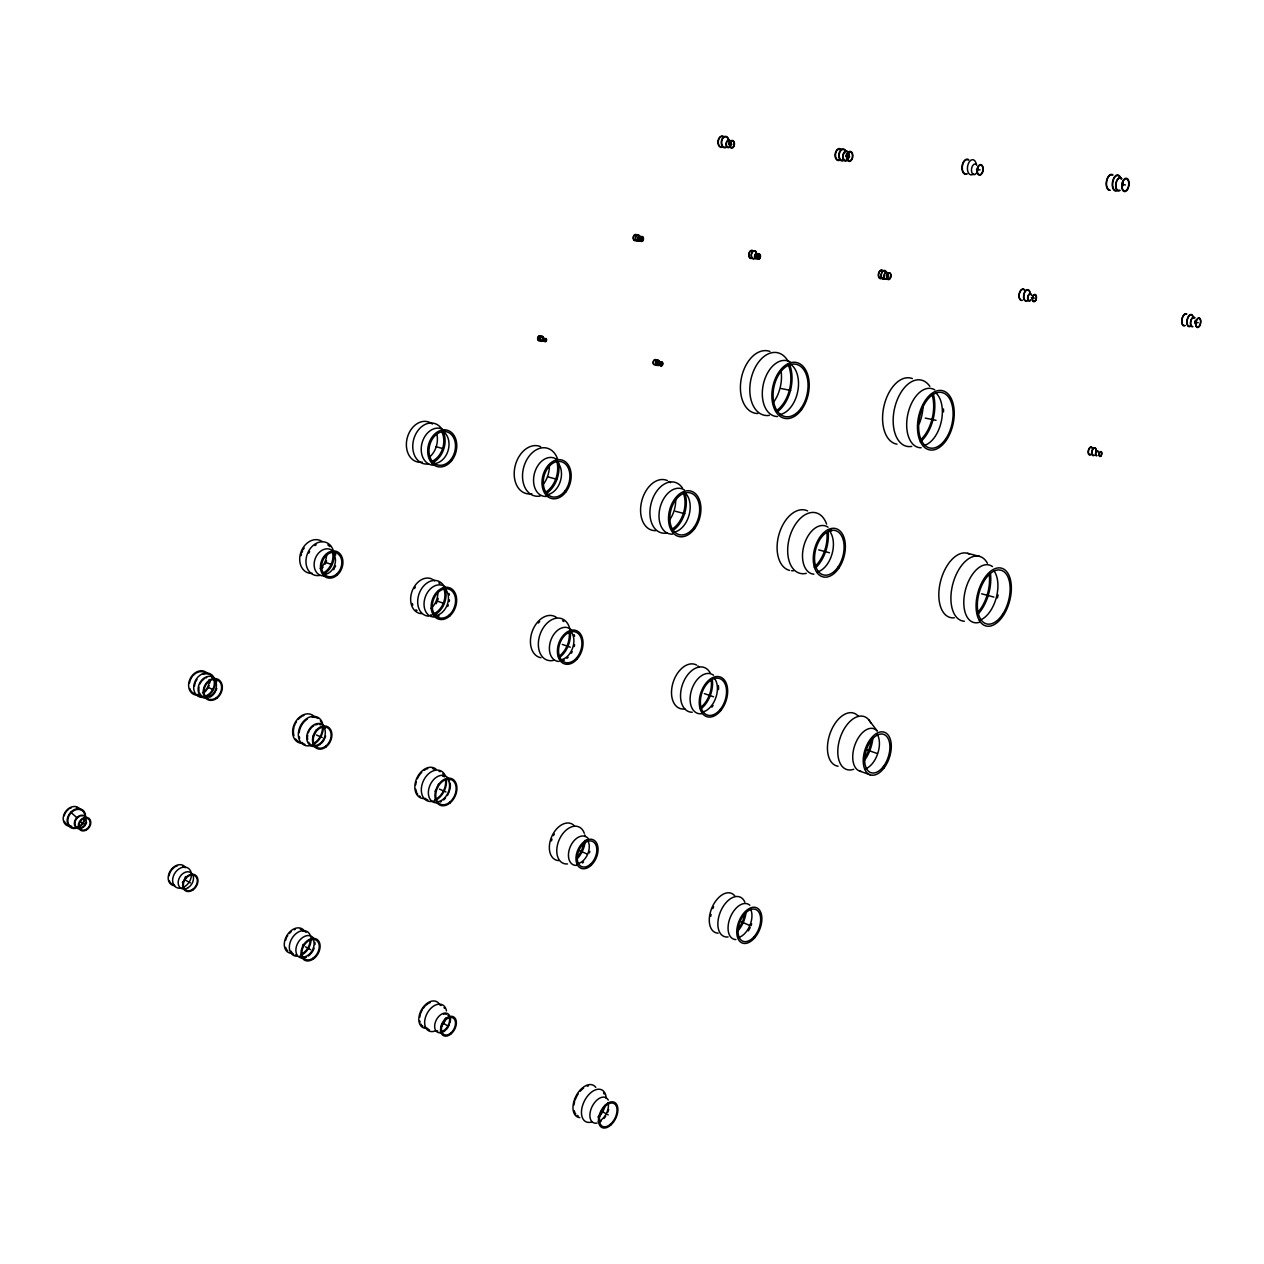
<?xml version="1.0" encoding="UTF-8"?>
<svg xmlns="http://www.w3.org/2000/svg" width="1264" height="1264" viewBox="0 0 1264 1264"><rect width="100%" height="100%" fill="white"/><g stroke="black" fill="none" stroke-linecap="round" stroke-linejoin="round"><path stroke-width="1.5" d="M544.152 339.732C543.804 335.845 540.565 341.928 543.741 340.68M1028.596 294.796L1028.785 294.544A3.713 2.054 -79.8 0 1 1031.661 295.018M449.526 1015.513A10.618 6.92 -61.6 0 0 438.798 1016.398L437.423 1018.089A10.618 6.92 -61.6 0 0 434.863 1028.454A10.618 6.92 -61.6 0 0 440.725 1032.783M78.479 827.462A10.665 8.358 -54.4 0 0 84.846 812.799A10.665 8.358 -54.4 0 0 71.574 811.441L70.026 813.052A10.665 8.358 -54.4 0 0 67.64 823.907A10.665 8.358 -54.4 0 0 75.603 828.394M86.521 818.314A7.284 5.688 -54.5 0 0 77.341 817.113L76.298 818.203A7.284 5.688 -54.5 0 0 75.24 826.719A7.284 5.688 -54.5 0 0 82.681 827.667M886.585 272.281L886.364 272.281A4.377 2.654 -80.5 0 0 884.373 270.433L883.82 270.48A4.377 2.654 -80.5 0 0 882.699 271.128L882.209 271.713A4.377 2.654 -80.5 0 0 881.45 273.229L881.213 274.114A4.377 2.654 -80.5 0 0 881.861 278.301A4.377 2.654 -80.5 0 0 884.61 278.633M728.585 143.891L731.935 144.238M845.964 156.025L849.677 156.404M976.456 169.518L980.106 169.897M1122.353 184.591L1125.418 184.907M639.505 238.643L641.733 238.991M756.283 256.229L758.748 256.592M886.111 275.757L888.861 276.168M1031.313 297.593L1034.379 298.067M1194.749 322.194L1198.225 322.715M658.892 363.432L661.325 363.937M781.168 388.522L790.711 390.481M925.28 418.1L936.024 420.296M967.608 553.332L979.695 556.413M435.859 446.666L442.321 448.42M548.26 476.97L556.681 479.246M675.371 511.241L684.835 513.784M818.724 549.872L829.437 552.763M981.638 593.796L993.883 597.098M325.417 562.354L331.753 564.55M436.87 600.969L443.98 603.434M562.275 644.403L570.301 647.184M704.411 693.636L713.544 696.796M866.867 749.915L877.358 753.549M859.804 771.119L870.264 774.848M207.691 687.205L212.826 689.465M316.458 735.016L322.241 737.56M439.414 789.084L445.987 791.975M579.544 850.688L587.065 853.99M740.704 921.535L749.394 925.359M80.612 821.963L84.577 824.16M185.855 880.392L190.358 882.888M305.477 946.815L310.596 949.659M442.59 1022.939L448.483 1026.226M601.364 1111.103L608.221 1114.911M70.768 812.215L76.82 817.65M868.637 719.643L877.311 731.082A22.341 12.83 -71.7 0 0 855.428 743.58A22.341 12.83 -71.7 0 0 861.116 771.419M1028.801 294.607L1028.785 294.544A3.713 2.054 -79.8 0 0 1027.869 299.71A3.713 2.054 -79.8 0 0 1030.745 300.2M1118.482 178.698A6.209 3.271 -81.4 0 1 1121.452 178.872M1122.558 181.637A6.209 3.271 -81.4 0 1 1121.863 187.214M1119.414 190.264A6.209 3.271 -81.4 0 1 1115.986 186.63A6.209 3.271 -81.4 0 1 1118.15 179.014M1120.173 190.327A6.762 3.555 -81.4 0 1 1115.954 188.162A6.762 3.555 -81.4 0 1 1117.25 179.567A6.762 3.555 -81.4 0 1 1121.926 178.761M1122.843 181.4A6.762 3.555 -81.4 0 1 1121.832 188.067M1117.739 190.232A8.105 4.266 -81.4 0 1 1112.541 187.167A8.105 4.266 -81.4 0 1 1114.753 176.581A8.105 4.266 -81.4 0 1 1120.41 177.466M1120.631 178.098A8.105 4.266 -81.4 0 1 1120.805 178.793M1109.065 189.711A7.552 3.997 -81.5 0 1 1106.774 180.973A7.552 3.997 -81.5 0 1 1112.115 174.985M1114.042 189.568A7.568 3.982 -81.4 0 1 1113.979 178.398A7.568 3.982 -81.4 0 1 1120.157 177.829M1116.823 190.264A7.568 3.982 -81.4 0 1 1114.753 190.169M1110.298 190.295A8.09 4.282 -81.5 0 1 1106.411 181.289A8.09 4.282 -81.5 0 1 1113.047 174.953M975.824 173.879A5.372 3.097 -82.2 0 1 971.905 172.694A5.372 3.097 -82.2 0 1 972.664 165.695A5.372 3.097 -82.2 0 1 976.803 164.952M977.72 167.575A5.372 3.097 -82.2 0 1 976.393 173.215M973.643 173.8A7.663 4.424 -82.2 0 1 967.639 170.766A7.663 4.424 -82.2 0 1 970.799 160.275A7.663 4.424 -82.2 0 1 976.345 164.794M967.292 173.911A7.647 4.424 -82.3 0 1 962.03 166.469A7.647 4.424 -82.3 0 1 968.84 159.722M965.064 173.705A7.142 4.14 -82.3 0 1 962.583 165.015A7.142 4.14 -82.3 0 1 968.287 159.943M965.917 173.816A7.142 4.14 -82.3 0 1 965.491 173.8M846.248 151.601A4.44 2.765 -83 0 1 848.713 154.808A4.44 2.765 -83 0 1 847.101 159.817M846.264 160.338A4.44 2.765 -83 0 1 844.32 159.896M843.704 159.043A4.44 2.765 -83 0 1 843.404 154.729A4.44 2.765 -83 0 1 845.663 151.712M846.295 160.97A5.088 3.16 -83 0 1 842.883 158A5.088 3.16 -83 0 1 844.557 151.759A5.088 3.16 -83 0 1 848.539 152.581M848.887 153.418A5.088 3.16 -83 0 1 847.844 159.738M844.494 159.754A6.067 3.776 -83.1 0 1 839.565 159.185A6.067 3.776 -83.1 0 1 839.817 151.285A6.067 3.776 -83.1 0 1 844.81 149.673M845.126 150.005A6.067 3.776 -83.1 0 1 845.648 150.843M846.359 153.592A6.067 3.776 -83.1 0 1 846.201 156.104M841.856 149.831A5.419 3.365 -83.1 0 1 843.957 149.784M843.641 159.817A5.419 3.365 -83.1 0 1 839.343 157.194A5.419 3.365 -83.1 0 1 841.508 150.037M840.086 160.007A6.051 3.776 -83.1 0 1 835.52 158A6.051 3.776 -83.1 0 1 836.531 150.274A6.051 3.776 -83.1 0 1 841.429 149.626M837.827 149.673A5.404 3.365 -83.1 0 1 840.876 149.863M838.901 159.896A5.404 3.365 -83.1 0 1 838.19 159.912M837.511 159.691A5.404 3.365 -83.1 0 1 836.357 158.616M836.136 158.221A5.404 3.365 -83.1 0 1 836.341 151.459M836.594 151.016A5.404 3.365 -83.1 0 1 837.495 149.926M726.405 147.288A5.767 3.824 -84 0 1 721.412 144.096A5.767 3.824 -84 0 1 724.335 136.559A5.767 3.824 -84 0 1 728.933 140.81M728.949 142.01A5.767 3.824 -84 0 1 728.664 143.78M727.511 146.987A3.381 2.244 -83.9 0 1 727.195 141.41A3.381 2.244 -83.9 0 1 730.766 142.8A3.381 2.244 -83.9 0 1 728.175 147.256M723.766 147.114A5.309 3.508 -84 0 1 722.676 138.566A5.309 3.508 -84 0 1 728.443 139.862M725.583 147.224A5.309 3.508 -84 0 1 724.114 147.256M721.144 146.987A5.293 3.508 -84 0 1 718.505 140.146A5.293 3.508 -84 0 1 723.782 137.128M722.297 147.319A5.751 3.824 -84 0 1 718.078 140.588A5.751 3.824 -84 0 1 724.272 137.049M1185.332 325.464A6.209 3.097 -79.3 0 1 1181.777 319.903A6.209 3.097 -79.3 0 1 1186.833 314.041M1191.178 325.638A6.209 3.097 -79.2 0 1 1187.007 323.837A6.209 3.097 -79.2 0 1 1189.298 315.257A6.209 3.097 -79.2 0 1 1193.295 317.691M1190.799 325.638A5.814 2.891 -79.2 0 1 1187.149 323.284A5.814 2.891 -79.2 0 1 1189.456 315.51A5.814 2.891 -79.2 0 1 1193.105 317.864M1192.774 326.728A4.93 2.449 -79.2 0 1 1190.704 321.009A4.93 2.449 -79.2 0 1 1194.907 317.801M1195.586 320.582A4.93 2.449 -79.2 0 1 1195.112 323.584M1192.537 326.396A4.535 2.259 -79.2 0 1 1190.878 321.088A4.535 2.259 -79.2 0 1 1194.575 317.896M1195.365 320.25A4.535 2.259 -79.2 0 1 1195.08 322.999M1184.352 325.512A5.814 2.907 -79.3 0 1 1181.903 320.803A5.814 2.907 -79.3 0 1 1184.905 314.278M1185.537 314.072A5.814 2.907 -79.3 0 1 1186.153 314.12M1030.255 293.833A5.846 3.255 -79.9 0 0 1025.341 290.925L1025.041 291.336A5.846 3.255 -79.9 0 0 1023.919 299.078A5.846 3.255 -79.9 0 0 1028.122 300.2M1030.792 294.275A3.35 1.849 -79.8 0 1 1031.471 295.255M1030.46 300.121A3.35 1.849 -79.8 0 1 1027.853 298.257A3.35 1.849 -79.8 0 1 1030.255 294.07M1020.617 299.773A5.467 3.049 -79.9 0 1 1019.827 292.3A5.467 3.049 -79.9 0 1 1024.504 290.135M1027.743 300.184A5.483 3.049 -79.9 0 1 1023.808 297.577A5.483 3.049 -79.9 0 1 1026.479 290.293A5.483 3.049 -79.9 0 1 1030.034 293.943M1022.513 300.263A5.846 3.255 -79.9 0 1 1019.211 293.564A5.846 3.255 -79.9 0 1 1024.899 290.183M881.608 278.412A4.377 2.654 -80.5 0 1 878.527 276.611A4.377 2.654 -80.5 0 1 879.633 271.096A4.377 2.654 -80.5 0 1 883.094 270.986M881.561 278.08A4.029 2.449 -80.5 0 1 878.638 273.956A4.029 2.449 -80.5 0 1 882.746 271.002M883.773 278.712A4.029 2.449 -80.5 0 1 881.324 276.089A4.029 2.449 -80.5 0 1 882.951 271.286A4.029 2.449 -80.5 0 1 885.969 272.25M755.414 258.283A2.323 1.517 -81.2 0 1 755.493 254.427A2.323 1.517 -81.2 0 1 757.815 255.628A2.323 1.517 -81.2 0 1 755.84 258.504M751.543 258.488A4.155 2.702 -81.2 0 1 748.888 253.543A4.155 2.702 -81.2 0 1 753.281 250.967M751.543 258.156A3.808 2.496 -81.2 0 1 749.015 254.017A3.808 2.496 -81.2 0 1 752.696 250.888M754.845 258.456A4.155 2.702 -81.2 0 1 751.195 255.707A4.155 2.702 -81.2 0 1 754.339 250.667A4.155 2.702 -81.2 0 1 756.472 255.865M754.245 258.456A3.824 2.496 -81.2 0 1 751.432 255.881A3.824 2.496 -81.2 0 1 753.439 251.188A3.824 2.496 -81.2 0 1 756.393 253.432M638.162 240.839A3.16 2.18 -81.9 0 1 635.444 238.896A3.16 2.18 -81.9 0 1 637.198 234.899A3.16 2.18 -81.9 0 1 639.789 237.126M639.742 238.422A3.16 2.18 -81.9 0 1 638.984 240.144M636.377 240.223A3.144 2.18 -82 0 1 633.454 239.354A3.144 2.18 -82 0 1 634.275 235.057A3.144 2.18 -82 0 1 637.261 235.625M636.471 239.781A2.828 1.975 -82 0 1 633.722 239.338A2.828 1.975 -82 0 1 634.323 235.373A2.828 1.975 -82 0 1 637.072 235.815M637.483 240.729A2.844 1.975 -81.9 0 1 635.618 238.327A2.844 1.975 -81.9 0 1 637.309 235.167A2.844 1.975 -81.9 0 1 639.537 236.921M639.521 238.375A2.844 1.975 -81.9 0 1 638.999 239.702M1096.978 455.688A2.56 1.343 -77.4 0 1 1095.525 454.376A2.56 1.343 -77.4 0 1 1096.567 451.153A2.56 1.343 -77.4 0 1 1098.258 451.817M1094.024 455.482A4.092 2.149 -77.4 0 1 1091.654 452.828A4.092 2.149 -77.4 0 1 1093.992 447.788A4.092 2.149 -77.4 0 1 1096.204 450.79M1091.022 454.408A4.092 2.149 -77.4 0 1 1088.272 453.255A4.092 2.149 -77.4 0 1 1089.568 447.819A4.092 2.149 -77.4 0 1 1092.491 448.23M1088.983 454.108A3.681 1.928 -77.4 0 1 1089.078 449.036A3.681 1.928 -77.4 0 1 1092.049 448.009M1090.532 454.376A3.681 1.928 -77.4 0 1 1089.315 454.408M1096.488 455.419A2.149 1.122 -77.4 0 1 1096.046 452.386A2.149 1.122 -77.4 0 1 1098.005 451.88M1095.24 448.341A3.681 1.928 -77.4 0 1 1095.983 450.505M1094.008 455.103A3.681 1.928 -77.4 0 1 1091.906 452.101A3.681 1.928 -77.4 0 1 1094.687 448.072M896.982 444.154A33.765 20.05 -77.9 0 1 884.042 405.791A33.765 20.05 -77.9 0 1 912.355 378.568M921.14 447.756A30.178 17.68 -77.8 0 1 908.01 413.423A30.178 17.68 -77.8 0 1 934.744 389.849M943.465 408.951A30.178 17.68 -77.8 0 1 943.513 411.922M911.771 446.382A33.907 20.019 -77.8 0 1 895.576 404.543A33.907 20.019 -77.8 0 1 929.83 386.373M933.227 393.783A33.907 20.019 -77.8 0 1 920.334 441.973M932.153 394.874A31.995 18.881 -77.8 0 1 921.898 438.561M923.115 404.67A31.869 18.928 -77.9 0 1 919.26 423.756M935.629 392.709A28.25 16.558 -77.8 0 1 941.111 422.35A28.25 16.558 -77.8 0 1 923.178 445.686M769.334 415.366A31.948 20.508 -78.2 0 1 752.443 373.923A31.948 20.508 -78.2 0 1 787.899 360.951M789.115 363.321A31.948 20.508 -78.2 0 1 777.976 411.337M777.581 416.535A28.424 18.138 -78.1 0 1 763.44 383.829A28.424 18.138 -78.1 0 1 790.237 361.931M780.994 370.478A30.036 19.387 -78.3 0 1 773.679 402.047M788.104 364.49A30.146 19.355 -78.2 0 1 775.606 411.211M757.784 413.502A31.821 20.54 -78.3 0 1 741.304 378.426A31.821 20.54 -78.3 0 1 769.95 351.455M789.668 363.621A26.623 16.985 -78.1 0 1 797.742 391.461A26.623 16.985 -78.1 0 1 779.619 414.608M658.623 364.585A2.733 1.864 -78.6 0 1 655.732 364.285A2.733 1.864 -78.6 0 1 656.964 360.24A2.733 1.864 -78.6 0 1 659.35 362.231M655.668 364.601A2.733 1.864 -78.6 0 1 653.219 363.542A2.733 1.864 -78.6 0 1 654.341 359.877A2.733 1.864 -78.6 0 1 656.806 360.935M658.181 364.68A2.402 1.627 -78.6 0 1 655.874 363.89A2.402 1.627 -78.6 0 1 657.027 360.556A2.402 1.627 -78.6 0 1 659.097 362.041M654.088 364.38A2.386 1.643 -78.6 0 1 653.899 360.714A2.386 1.643 -78.6 0 1 656.506 360.888M542.777 340.695A2.591 1.88 -79.1 0 1 539.87 339.732A2.591 1.88 -79.1 0 1 541.798 336.177A2.591 1.88 -79.1 0 1 543.504 339.337M542.493 340.601A2.275 1.643 -79.1 0 1 540.06 339.384A2.275 1.643 -79.1 0 1 541.956 336.493A2.275 1.643 -79.1 0 1 543.22 339.495M540.044 340.664A2.591 1.88 -79.1 0 1 537.721 339.447A2.591 1.88 -79.1 0 1 538.764 336.082A2.591 1.88 -79.1 0 1 541.229 336.84M539.112 340.522A2.275 1.643 -79.1 0 1 538.164 337.219A2.275 1.643 -79.1 0 1 540.929 336.84M994.136 571.075A27.65 15.279 -74.9 0 1 995.89 599.041A27.65 15.279 -74.9 0 1 979.41 620.308M979.252 622.346A29.783 16.464 -74.9 0 1 965.175 591.062A29.783 16.464 -74.9 0 1 992.461 566.588M998.102 594.949A29.783 16.464 -74.9 0 1 997.391 597.951M964.353 621.24A33.417 18.612 -75 0 1 955.031 577.285A33.417 18.612 -75 0 1 987.421 563.27M990.486 573.73A33.417 18.612 -75 0 1 978.573 613.609M954.367 617.78A33.243 18.676 -75 0 1 940.321 582.293A33.243 18.676 -75 0 1 969.425 554.043M989.27 574.662A31.284 17.427 -75 0 1 978.099 612.029M813.874 574.172A24.885 15.263 -74.9 0 1 804.188 544.689A24.885 15.263 -74.9 0 1 828.062 527.214M830.559 529.569A24.885 15.263 -74.9 0 1 831.601 531.085M806.306 573.335A31.3 19.323 -75 0 1 787.741 553A31.3 19.323 -75 0 1 802.94 516.154A31.3 19.323 -75 0 1 826.593 524.133M828.252 532.428A31.3 19.323 -75 0 1 816.623 566.872M789.605 570.412A31.173 19.371 -75 0 1 779.193 533.692A31.173 19.371 -75 0 1 807.617 510.909M793.681 570.712A31.173 19.371 -75 0 1 791.612 570.728M826.988 533.108A29.309 18.107 -75 0 1 814.253 567.125M828.52 529.995A22.894 14.03 -74.9 0 1 832.186 553.427A22.894 14.03 -74.9 0 1 817.287 571.96M683.35 493.071A24.285 16.242 -75 0 1 672.416 528.937M667.092 532.966A26.149 17.491 -75 0 1 652.003 500.481A26.149 17.491 -75 0 1 682.513 488.078M684.503 491.949A26.149 17.491 -75 0 1 672.732 530.58M655.874 530.611A26.038 17.506 -75 0 1 641.527 501.903A26.038 17.506 -75 0 1 667.376 480.589M669.004 481.489A26.038 17.506 -75 0 1 670.52 482.643M672.59 534.135A23.4 15.579 -74.9 0 1 660.171 507.212A23.4 15.579 -74.9 0 1 684.393 489.99M684.914 492.644A21.52 14.331 -74.9 0 1 688.817 515.949A21.52 14.331 -74.9 0 1 672.811 532.302M675.703 499.47A24.174 16.258 -75 0 1 669.335 520.294M531.828 493.75A24.585 17.696 -75 0 1 514.764 467.727A24.585 17.696 -75 0 1 540.66 446.682M540.123 496.073A24.68 17.68 -75 0 1 522.601 478.456A24.68 17.68 -75 0 1 536.489 449.684A24.68 17.68 -75 0 1 557.756 459.559M558.34 461.787A24.68 17.68 -75 0 1 547.549 492.691M547.612 496.294A19.861 14.173 -74.9 0 1 534.467 473.321A19.861 14.173 -74.9 0 1 557.345 459.875M549.35 464.741A22.831 16.416 -75 0 1 543.299 484.396M556.555 460.444A22.926 16.416 -75 0 1 545.416 492.344M555.402 460.586A18.091 12.909 -74.9 0 1 560.647 480.257A18.091 12.909 -74.9 0 1 546.285 494.73M436.823 434.058A19.118 14.52 -75 0 1 429.744 456.904M441.547 430.566A17.127 12.924 -74.9 0 1 448.483 449.099A17.127 12.924 -74.9 0 1 434.137 463.525M428.638 463.935A20.84 15.784 -75 0 1 414.513 436.854A20.84 15.784 -75 0 1 441.847 429.017A20.84 15.784 -75 0 1 432.004 462.972M435.48 465.041A18.802 14.188 -74.9 0 1 421.607 444.928A18.802 14.188 -74.9 0 1 442.116 429.002M443.443 429.681A18.802 14.188 -74.9 0 1 444.691 430.55M422.271 462.15A20.777 15.784 -75 0 1 407.277 437.771A20.777 15.784 -75 0 1 432.43 424.056M442.052 432.351A19.181 14.52 -75 0 1 431.767 461.423M871.307 740.151A25.628 14.836 -71.8 0 1 863.628 759.269M853.737 769.255A27.871 16.132 -71.8 0 1 840.623 736.454A27.871 16.132 -71.8 0 1 870.77 722.913M872.95 737.149A27.871 16.132 -71.8 0 1 864.307 760.659M838.095 766.221A27.745 16.179 -71.7 0 1 830.796 731.524A27.745 16.179 -71.7 0 1 858.288 716.182M877.09 734.052A20.113 11.55 -71.7 0 1 877.722 753.613A20.113 11.55 -71.7 0 1 865.508 768.812M713.828 677.63A19.181 12.182 -71.2 0 1 715.866 697.554A19.181 12.182 -71.2 0 1 702.105 712.09M711.032 679.226A21.741 13.872 -71.2 0 1 700.24 707.793M684.883 708.914A23.305 14.963 -71.2 0 1 672.669 683.95A23.305 14.963 -71.2 0 1 696.606 665.069M697.933 665.954A23.305 14.963 -71.2 0 1 699.15 667.044M692.23 712.248A23.4 14.947 -71.2 0 1 683.761 681.343A23.4 14.947 -71.2 0 1 710.21 672.906M712.438 680.538A23.4 14.947 -71.2 0 1 700.509 709.183M701.899 713.702A20.856 13.256 -71.2 0 1 691.44 690.397A20.856 13.256 -71.2 0 1 713.575 675.26M718.41 685.546A20.856 13.256 -71.2 0 1 718.505 689.544M713.086 705.502A20.856 13.256 -71.2 0 1 711.869 707.129M540.976 657.738A21.867 15.2 -70.6 0 1 532.507 630.657A21.867 15.2 -70.6 0 1 556.587 617.527M553.806 660.314A21.962 15.184 -70.7 0 1 538.369 645.572A21.962 15.184 -70.7 0 1 551.799 619.708A21.962 15.184 -70.7 0 1 569.922 629.251M570.269 631.257A21.962 15.184 -70.7 0 1 558.783 658.038M559.036 661.467A17.585 12.119 -70.7 0 1 551.057 639.616A17.585 12.119 -70.7 0 1 571.265 629.835M574.172 634.718A17.585 12.119 -70.7 0 1 574.583 636.234M574.614 644.782A17.585 12.119 -70.7 0 1 574.204 646.552M572.229 651.639A17.585 12.119 -70.7 0 1 571.344 653.219M568.136 657.28A17.585 12.119 -70.7 0 1 566.92 658.37M564.344 660.108A17.585 12.119 -70.7 0 1 563.017 660.724M562.559 620.75A20.398 14.109 -70.7 0 1 563.823 621.556M569.163 631.826A20.398 14.109 -70.7 0 1 558.483 656.711M538.322 623.041A20.319 14.109 -70.6 0 1 539.681 621.619M570.475 631.131A16.021 11.044 -70.7 0 1 572.655 647.958A16.021 11.044 -70.7 0 1 560.521 659.887M433.9 617.053A16.558 12.182 -70 0 1 425.573 596.213A16.558 12.182 -70 0 1 445.639 587.365M449.052 593.48A16.558 12.182 -70 0 1 449.368 594.996M449.463 599.894A16.558 12.182 -70 0 1 449.21 601.569M448.325 604.887A16.558 12.182 -70 0 1 447.693 606.483M439.193 615.868A16.558 12.182 -70 0 1 437.881 616.421M444.865 588.566A15.089 11.092 -70 0 1 447.045 605.282A15.089 11.092 -70 0 1 434.168 615.631M431.861 615.205A15.089 11.092 -70 0 1 430.787 614.762M438.75 582.878A16.89 12.466 -70 0 1 439.872 583.573M443.364 587.807A16.89 12.466 -70 0 1 432.983 614.083M437.85 591.441A16.843 12.466 -70 0 1 431.135 608.411M416.978 610.591A16.843 12.466 -70 0 1 415.935 609.754M412.807 605.014A16.843 12.466 -70 0 1 412.348 603.528M414.481 588.582A16.843 12.466 -70 0 1 415.382 587.065M428.654 616.137A18.375 13.556 -70 0 1 420.58 590.399A18.375 13.556 -70 0 1 444.359 586.907M444.991 588.408A18.375 13.556 -70 0 1 434.532 614.841M433.52 579.923A18.312 13.556 -70 0 1 434.642 580.84M438.213 598.409A18.312 13.556 -70 0 1 437.66 600.226M436.949 601.996A18.312 13.556 -70 0 1 436.127 603.702M421.639 613.656A18.312 13.556 -70 0 1 411.701 592.374A18.312 13.556 -70 0 1 432.288 579.181M319.982 575.389A17.364 13.525 -69.2 0 1 306.014 563.096A17.364 13.525 -69.2 0 1 317.217 542.872A17.364 13.525 -69.2 0 1 333.443 551.057M333.807 552.668A17.364 13.525 -69.2 0 1 322.905 574.456M326.697 554.138A15.911 12.45 -69.2 0 1 320.187 568.547M301.132 555.686A15.911 12.45 -69.2 0 1 301.496 554.074M301.985 552.479A15.911 12.45 -69.2 0 1 302.617 550.914M303.376 549.429A15.911 12.45 -69.2 0 1 304.229 548.023M327.787 544.847A15.974 12.45 -69.2 0 1 329.762 546.633M332.385 551.657A15.974 12.45 -69.2 0 1 322.668 573.192M308.89 553.079A15.974 12.45 -69.2 0 1 309.633 551.578M314.926 545.59A15.974 12.45 -69.2 0 1 316.19 544.768M312.255 573.35A17.301 13.525 -69.2 0 1 300.658 552.984A17.301 13.525 -69.2 0 1 322.162 541.529M326.554 560.884A17.301 13.525 -69.2 0 1 325.069 564.155M323.11 567.109A17.301 13.525 -69.2 0 1 321.957 568.421M325.306 575.72A13.904 10.807 -69.2 0 1 314.704 560.236A13.904 10.807 -69.2 0 1 332.084 550.298M333.001 551.009A13.904 10.807 -69.2 0 1 333.807 551.847M335.165 553.853A13.904 10.807 -69.2 0 1 335.687 554.991M335.592 565.845A13.904 10.807 -69.2 0 1 335.039 567.188M334.407 568.468A13.904 10.807 -69.2 0 1 333.649 569.701M331.421 551.499A12.514 9.717 -69.2 0 1 334.77 564.882A12.514 9.717 -69.2 0 1 324.263 574.52M744.717 913.414A19.387 11.487 -67.8 0 1 737.639 929.403M710.747 916.337A19.308 11.502 -67.8 0 1 711.063 914.409M712.817 908.626A19.308 11.502 -67.8 0 1 713.639 906.778M735.869 939.594A18.976 11.171 -67.8 0 1 730.276 917.348A18.976 11.171 -67.8 0 1 749.821 905.261M751.669 923.858A18.976 11.171 -67.8 0 1 750.99 925.69M750.2 927.507A18.976 11.171 -67.8 0 1 748.304 930.904M728.096 936.94A21.283 12.608 -67.8 0 1 721.238 909.985A21.283 12.608 -67.8 0 1 744.844 902.117M745.95 913.082A21.283 12.608 -67.8 0 1 738.176 930.636M718.142 933.164A21.204 12.624 -67.8 0 1 712.169 907.22A21.204 12.624 -67.8 0 1 734.732 895.844M750.326 908.674A17.064 10.049 -67.8 0 1 749.963 925.295A17.064 10.049 -67.8 0 1 738.634 937.493M576.716 865.382A15.437 10.033 -66.7 0 1 570.206 846.896A15.437 10.033 -66.7 0 1 588.092 838.364M589.814 851.43A15.437 10.033 -66.7 0 1 589.356 852.947M583.526 862.064A15.437 10.033 -66.7 0 1 582.435 862.98M567.473 863.944A19.813 12.94 -66.7 0 1 560.363 837.4A19.813 12.94 -66.7 0 1 584.284 833.26M584.742 834.856A19.813 12.94 -66.7 0 1 585.058 836.563M585.216 840.244A19.813 12.94 -66.7 0 1 577.569 858.382M587.112 839.77A13.667 8.88 -66.7 0 1 587.728 854.037A13.667 8.88 -66.7 0 1 577.048 863.691M583.826 842.424A18.044 11.787 -66.7 0 1 577 857.213M558.641 860.626A19.734 12.94 -66.6 0 1 552.005 835.978A19.734 12.94 -66.6 0 1 574.63 826.103M551.452 840.892A17.98 11.787 -66.6 0 1 552.005 839.106M553.474 835.615A17.98 11.787 -66.6 0 1 554.39 833.971M442.89 773.647A15.437 10.87 -65.4 0 1 443.632 774.595M445.497 779.43A15.437 10.87 -65.4 0 1 434.879 799.638M427.801 799.97A15.437 10.87 -65.4 0 1 426.774 799.464M439.019 771.309A15.437 10.87 -65.4 0 1 440.093 771.672M425.842 798.453A16.416 11.597 -65.3 0 1 416.03 780.125A16.416 11.597 -65.3 0 1 436.064 769.176M432.32 801.36A16.464 11.597 -65.4 0 1 423.503 780.615A16.464 11.597 -65.4 0 1 444.96 774.974M446.255 779.003A16.464 11.597 -65.4 0 1 434.942 800.57M436.854 802.845A14.425 10.128 -65.4 0 1 429.981 785.228A14.425 10.128 -65.4 0 1 447.756 777.708M449.052 779.572A14.425 10.128 -65.4 0 1 449.542 780.662M450.189 783.111A14.425 10.128 -65.4 0 1 449.731 790.079M449.289 791.517A14.425 10.128 -65.4 0 1 448.752 792.907M448.104 794.266A14.425 10.128 -65.4 0 1 447.361 795.562M445.623 797.932A14.425 10.128 -65.4 0 1 443.617 799.938M441.42 801.455A14.425 10.128 -65.4 0 1 440.283 802.024M447.172 778.529A13.398 9.401 -65.4 0 1 448.072 792.639A13.398 9.401 -65.4 0 1 437.028 801.866M434.073 801.376A13.398 9.401 -65.4 0 1 433.189 800.949M442.827 776.317A13.398 9.401 -65.4 0 1 444.754 776.807M438.513 784.043A15.389 10.87 -65.3 0 1 438.039 785.56M437.455 787.061A15.389 10.87 -65.3 0 1 436.775 788.499M435.969 789.889A15.389 10.87 -65.3 0 1 435.085 791.201M420.28 796.557A15.389 10.87 -65.3 0 1 419.348 795.909M417.72 794.171A15.389 10.87 -65.3 0 1 417.073 793.128M416.535 791.959A15.389 10.87 -65.3 0 1 415.824 789.336M415.714 784.912A15.389 10.87 -65.3 0 1 416.283 781.831M417.341 778.782A15.389 10.87 -65.3 0 1 421.797 772.272M424.072 770.392A15.389 10.87 -65.3 0 1 425.273 769.665M426.505 769.081A15.389 10.87 -65.3 0 1 427.738 768.638M432.509 768.496A15.389 10.87 -65.3 0 1 434.595 769.381M315.368 746.503A12.103 9.053 -63.9 0 1 308.037 731.572A12.103 9.053 -63.9 0 1 324.342 726.358M324.88 727.195A12.103 9.053 -63.9 0 1 325.338 728.127M325.622 736.09A12.103 9.053 -63.9 0 1 324.785 738.46M324.232 739.582A12.103 9.053 -63.9 0 1 321.23 743.501M320.329 744.275A12.103 9.053 -63.9 0 1 319.381 744.954M318.386 745.507A12.103 9.053 -63.9 0 1 316.379 746.297M323.126 726.358A11.123 8.327 -63.9 0 1 324.121 738.192A11.123 8.327 -63.9 0 1 314.531 745.665M312.761 745.46A11.123 8.327 -63.9 0 1 311.924 745.191M310.407 744.306A11.123 8.327 -63.9 0 1 309.759 743.722M309.174 743.027A11.123 8.327 -63.9 0 1 308.669 742.252M307.673 739.472A11.123 8.327 -63.9 0 1 307.705 735.142M308.29 732.915A11.123 8.327 -63.9 0 1 309.238 730.782M309.838 729.786A11.123 8.327 -63.9 0 1 311.244 727.969M312.034 727.163A11.123 8.327 -63.9 0 1 313.756 725.836M315.589 724.92A11.123 8.327 -63.9 0 1 317.469 724.446M319.286 724.43A11.123 8.327 -63.9 0 1 320.977 724.872M302.444 743.343A15.421 11.597 -63.8 0 1 294.006 724.904A15.421 11.597 -63.8 0 1 313.472 715.787M314.388 716.609A15.421 11.597 -63.8 0 1 315.194 717.573M320.298 720.733A14.504 10.87 -63.9 0 1 321.925 724.082M322.399 726.705A14.504 10.87 -63.9 0 1 313.172 743.69M304.924 744.354A14.504 10.87 -63.9 0 1 303.897 743.848M302.949 743.216A14.504 10.87 -63.9 0 1 302.096 742.442M299.679 738.192A14.504 10.87 -63.9 0 1 299.363 736.896M299.189 732.709A14.504 10.87 -63.9 0 1 307.31 719.137M312.145 717.32A14.504 10.87 -63.9 0 1 314.531 717.304M316.743 717.889A14.504 10.87 -63.9 0 1 317.754 718.41M316.126 729.913A14.457 10.87 -63.8 0 1 314.452 734.084M313.677 735.364A14.457 10.87 -63.8 0 1 312.824 736.58M299.205 741.794A14.457 10.87 -63.8 0 1 298.193 741.289M297.23 740.657A14.457 10.87 -63.8 0 1 295.602 738.982M293.959 735.648A14.457 10.87 -63.8 0 1 293.991 727.258M294.433 725.82A14.457 10.87 -63.8 0 1 295.002 724.414M295.681 723.055A14.457 10.87 -63.8 0 1 296.455 721.76M298.288 719.39A14.457 10.87 -63.8 0 1 301.575 716.641M302.76 715.977A14.457 10.87 -63.8 0 1 303.96 715.456M312.05 745.096A15.468 11.597 -63.9 0 1 298.509 736.817A15.468 11.597 -63.9 0 1 307.863 717.857A15.468 11.597 -63.9 0 1 322.652 723.624M322.984 724.983A15.468 11.597 -63.9 0 1 313.33 744.528M212.036 677.678A10.491 8.263 -62.1 0 1 215.528 689.86A10.491 8.263 -62.1 0 1 204.152 697.017M202.556 696.369A10.491 8.263 -62.1 0 1 201.829 695.879M201.166 695.311A10.491 8.263 -62.1 0 1 199.649 693.067M199.064 691.25A10.491 8.263 -62.1 0 1 199.033 687.142M200.012 684.029A10.491 8.263 -62.1 0 1 200.502 683.05M201.087 682.102A10.491 8.263 -62.1 0 1 201.734 681.233M202.445 680.411A10.491 8.263 -62.1 0 1 204.041 679.021M205.795 677.978A10.491 8.263 -62.1 0 1 206.711 677.615M207.754 697.886A11.408 8.99 -62.1 0 1 199.096 684.314A11.408 8.99 -62.1 0 1 215.37 679.147M216.381 680.854A11.408 8.99 -62.1 0 1 216.729 681.817M216.76 688.406A11.408 8.99 -62.1 0 1 215.97 690.634M215.433 691.692A11.408 8.99 -62.1 0 1 209.729 697.191M198.306 695.074A12.719 10.065 -62 0 1 189.726 679.7A12.719 10.065 -62 0 1 207.233 673.175M210.014 680.522A12.719 10.065 -62 0 1 209.792 683.05M209.129 685.562A12.719 10.065 -62 0 1 208.623 686.794M208.023 687.979A12.719 10.065 -62 0 1 207.328 689.101M206.553 690.16A12.719 10.065 -62 0 1 204.752 692.04M210.235 674.865A11.85 9.354 -62.1 0 1 211.041 675.418M211.783 676.082A11.85 9.354 -62.1 0 1 212.431 676.84M213 677.678A11.85 9.354 -62.1 0 1 204.515 696.29M200.455 696.274A11.85 9.354 -62.1 0 1 199.522 695.974M197.832 694.995A11.85 9.354 -62.1 0 1 197.089 694.347M194.498 686.305A11.85 9.354 -62.1 0 1 195.288 682.75M195.762 681.596A11.85 9.354 -62.1 0 1 196.979 679.432M203.33 674.36A11.85 9.354 -62.1 0 1 205.416 673.886M206.443 673.838A11.85 9.354 -62.1 0 1 209.35 674.439M205.131 672.669A11.818 9.338 -62 0 1 205.937 673.222M209.192 679.558A11.818 9.338 -62 0 1 202.493 692.767M195.367 694.015A11.818 9.338 -62 0 1 193.566 693.272M192.744 692.735A11.818 9.338 -62 0 1 192.002 692.072M191.338 691.329A11.818 9.338 -62 0 1 190.753 690.476M190.264 689.559A11.818 9.338 -62 0 1 189.884 688.564M189.568 682.86A11.818 9.338 -62 0 1 190.2 680.506M190.674 679.368A11.818 9.338 -62 0 1 191.227 678.262M191.891 677.204A11.818 9.338 -62 0 1 192.618 676.208M193.424 675.292A11.818 9.338 -62 0 1 195.225 673.728M196.204 673.08A11.818 9.338 -62 0 1 198.227 672.148M199.27 671.848A11.818 9.338 -62 0 1 203.33 671.911M597.114 1123.064A14.015 8.311 -63.4 0 1 592.042 1106.679A14.015 8.311 -63.4 0 1 608.284 1100.091M608.663 1109.555A14.015 8.311 -63.4 0 1 607.747 1112.273M605.725 1116.144A14.015 8.311 -63.4 0 1 604.034 1118.419M601.158 1121.136A14.015 8.311 -63.4 0 1 600.147 1121.816M591.994 1121.879A17.807 10.602 -63.4 0 1 581.503 1111.135A17.807 10.602 -63.4 0 1 594.064 1090.469A17.807 10.602 -63.4 0 1 606.23 1098.448M605.424 1105.099A17.807 10.602 -63.4 0 1 598.362 1117.613M603.544 1092.997A16.543 9.843 -63.4 0 1 604.145 1093.96M604.129 1106.758A16.543 9.843 -63.4 0 1 600.163 1114.295M599.136 1115.591A16.543 9.843 -63.4 0 1 598.046 1116.776M579.828 1117.629A17.743 10.618 -63.3 0 1 576.131 1095.841A17.743 10.618 -63.3 0 1 595.786 1087.372M578.201 1115.938A16.464 9.859 -63.3 0 1 577.3 1115.433M575.768 1113.947A16.464 9.859 -63.3 0 1 575.152 1112.984M574.662 1111.909A16.464 9.859 -63.3 0 1 574.283 1110.693M573.998 1104.957A16.464 9.859 -63.3 0 1 574.63 1101.75M575.12 1100.138A16.464 9.859 -63.3 0 1 578.138 1093.96M580.176 1091.274A16.464 9.859 -63.3 0 1 583.62 1088.099M587.223 1086.203A16.464 9.859 -63.3 0 1 588.392 1085.902M608.142 1102.761A12.735 7.552 -63.4 0 1 598.251 1121.626M450.158 1017.03A10.618 6.92 -61.6 0 1 450.016 1022.813M449.305 1024.867A10.618 6.92 -61.6 0 1 448.846 1025.878M448.309 1026.842A10.618 6.92 -61.6 0 1 446.35 1029.465M445.607 1030.207A10.618 6.92 -61.6 0 1 444.817 1030.871M444.027 1031.44A10.618 6.92 -61.6 0 1 443.206 1031.93M446.476 1010.9A14.741 9.654 -61.5 0 0 430.424 1008.751L428.512 1011.105A14.741 9.654 -61.5 0 0 425.273 1026.652A14.741 9.654 -61.5 0 0 435.416 1030.871M446.034 1017.71A14.741 9.654 -61.5 0 1 440.946 1026.921M426.205 1028.327A14.694 9.654 -61.4 0 1 421.418 1009.857A14.694 9.654 -61.4 0 1 439.493 1004.39M447.93 1015.276A9.448 6.162 -61.6 0 1 448.372 1015.766M449.068 1016.983A9.448 6.162 -61.6 0 1 447.661 1026.415A9.448 6.162 -61.6 0 1 440.235 1031.756M437.739 1031.045A9.448 6.162 -61.6 0 1 437.218 1030.634M443.506 1014.344A9.448 6.162 -61.6 0 1 444.233 1014.202M445.623 1014.186A9.448 6.162 -61.6 0 1 446.271 1014.313M425.51 1027.174A13.509 8.88 -61.4 0 1 424.578 1027M422.887 1026.21A13.509 8.88 -61.4 0 1 422.144 1025.625M421.497 1024.93A13.509 8.88 -61.4 0 1 420.944 1024.109M420.122 1022.165A13.509 8.88 -61.4 0 1 419.869 1021.059M419.774 1017.378A13.509 8.88 -61.4 0 1 420.264 1014.755M420.675 1013.428A13.509 8.88 -61.4 0 1 422.476 1009.588M423.25 1008.403A13.509 8.88 -61.4 0 1 425.004 1006.255M425.968 1005.322A13.509 8.88 -61.4 0 1 427.99 1003.742M429.049 1003.142A13.509 8.88 -61.4 0 1 430.108 1002.668M444.027 1007.582A13.556 8.88 -61.5 0 1 444.58 1008.403M444.802 1019.037A13.556 8.88 -61.5 0 1 441.42 1025.151M429.523 1029.955A13.556 8.88 -61.5 0 1 428.717 1029.496M427.99 1028.912A13.556 8.88 -61.5 0 1 427.327 1028.201M440.062 1005.291A13.556 8.88 -61.5 0 1 440.994 1005.48M302.617 930.557A12.593 8.895 -59.3 0 1 303.265 931.236M303.202 944.398A12.593 8.895 -59.3 0 1 302.538 945.535M287.702 950.686A12.593 8.895 -59.3 0 1 287.039 949.991M286.47 949.201A12.593 8.895 -59.3 0 1 285.632 947.352M285.648 940.384A12.593 8.895 -59.3 0 1 286.517 937.935M287.086 936.75A12.593 8.895 -59.3 0 1 287.765 935.613M289.33 933.511A12.593 8.895 -59.3 0 1 291.147 931.71M294.18 929.767A12.593 8.895 -59.3 0 1 295.223 929.356M300.216 929.166A12.593 8.895 -59.3 0 1 301.085 929.514M310.201 939.974A12.624 8.895 -59.4 0 1 301.243 954.225M296.124 955.11A12.624 8.895 -59.4 0 1 295.191 954.905M293.501 954.099A12.624 8.895 -59.4 0 1 291.068 951.176M305.288 931.947A12.624 8.895 -59.4 0 1 306.157 932.295M291.763 953.356A13.683 9.67 -59.3 0 1 286.723 935.818A13.683 9.67 -59.3 0 1 304.577 931.284M296.835 956.216A13.73 9.67 -59.4 0 1 289.44 945.456A13.73 9.67 -59.4 0 1 299.884 931.315A13.73 9.67 -59.4 0 1 310.849 937.224M311.023 938.425A13.73 9.67 -59.4 0 1 301.322 955.173M302.459 958.096A12.103 8.5 -59.5 0 1 298.367 942.075A12.103 8.5 -59.5 0 1 314.199 939.405M314.941 942.391A12.103 8.5 -59.5 0 1 314.926 944.635M314.136 948.158A12.103 8.5 -59.5 0 1 311.023 953.562M310.186 954.462A12.103 8.5 -59.5 0 1 308.353 956.026M306.409 957.18A12.103 8.5 -59.5 0 1 305.414 957.575M312.524 938.631A10.997 7.726 -59.5 0 1 311.86 951.128A10.997 7.726 -59.5 0 1 301.069 956.816M300.311 956.532A10.997 7.726 -59.5 0 1 299.6 956.137M183.991 866.946A10.475 7.837 -57 0 1 184.576 867.546M185.555 876.6A10.475 7.837 -57 0 1 185.16 877.611M174.132 884.847A10.475 7.837 -57 0 1 172.552 884.358M171.177 883.457A10.475 7.837 -57 0 1 170.593 882.857M170.087 882.177A10.475 7.837 -57 0 1 169.329 880.613M169.028 875.81A10.475 7.837 -57 0 1 169.992 872.745M170.482 871.765A10.475 7.837 -57 0 1 171.051 870.833M171.683 869.932A10.475 7.837 -57 0 1 174.811 867.025M175.696 866.519A10.475 7.837 -57 0 1 177.513 865.761M182.632 866.045A10.475 7.837 -57 0 1 183.343 866.44M181.163 888.055A11.329 8.469 -57.1 0 1 172.615 880.518A11.329 8.469 -57.1 0 1 180.942 867.831A11.329 8.469 -57.1 0 1 191.196 872.776M191.354 873.772A11.329 8.469 -57.1 0 1 183.122 887.454M174.795 885.716A11.297 8.453 -57 0 1 170.198 871.007A11.297 8.453 -57 0 1 185.666 867.673M186.187 876.71A11.297 8.453 -57 0 1 183.928 880.803M183.169 881.703A11.297 8.453 -57 0 1 182.364 882.541M86.6 822.374A7.284 5.688 -54.5 0 1 85.747 824.444M85.352 825.092A7.284 5.688 -54.5 0 1 84.404 826.261M83.851 826.782A7.284 5.688 -54.5 0 1 83.282 827.256M84.261 816.591A6.494 5.088 -54.5 0 1 85.51 823.575A6.494 5.088 -54.5 0 1 79 827.999M77.91 827.794A6.494 5.088 -54.5 0 1 76.946 827.335M76.14 826.64A6.494 5.088 -54.5 0 1 75.808 826.214M75.145 824.665A6.494 5.088 -54.5 0 1 75.24 821.584M75.429 820.952A6.494 5.088 -54.5 0 1 76.361 819.151M76.756 818.598A6.494 5.088 -54.5 0 1 77.704 817.634M78.21 817.208A6.494 5.088 -54.5 0 1 79.901 816.275M81.654 815.896A6.494 5.088 -54.5 0 1 82.223 815.912M69.141 825.455A9.875 7.742 -54.2 0 1 67.577 824.95M66.218 824.065A9.875 7.742 -54.2 0 1 65.633 823.48M65.128 822.832A9.875 7.742 -54.2 0 1 64.353 821.331M64.227 815.801A9.875 7.742 -54.2 0 1 64.922 813.905M65.396 812.989A9.875 7.742 -54.2 0 1 66.565 811.283M67.245 810.508A9.875 7.742 -54.2 0 1 68.777 809.165M70.468 808.138A9.875 7.742 -54.2 0 1 71.337 807.759M76.519 807.538A9.875 7.742 -54.2 0 1 77.989 808.249M81.228 810.003A9.891 7.758 -54.4 0 1 83.645 812.136M84.072 812.863A9.891 7.758 -54.4 0 1 84.656 814.474M84.846 817.223A9.891 7.758 -54.4 0 1 77.452 827.193M75.666 827.683A9.891 7.758 -54.4 0 1 70.136 826.261M69.567 825.692A9.891 7.758 -54.4 0 1 69.868 814.3A9.891 7.758 -54.4 0 1 80.469 809.703M71.685 826.198A10.649 8.358 -54.2 0 1 64.559 813.226A10.649 8.358 -54.2 0 1 80.264 809.466M544.468 340.111C545.953 344.377 547.107 336.034 544.468 340.111M885.037 273.056L884.847 273.308A3.508 2.117 -80.5 0 0 885.084 279.044A3.508 2.117 -80.5 0 0 888.292 275.315A3.508 2.117 -80.5 0 0 885.242 272.85L885.037 273.056M1127.741 188.431A6.225 3.271 -81.4 0 0 1126.366 178.745A6.225 3.271 -81.4 0 0 1122.148 187.562A6.225 3.271 -81.4 0 0 1127.741 188.431M1127.946 188.731A6.778 3.555 -81.4 0 0 1126.445 178.208A6.778 3.555 -81.4 0 0 1121.863 187.783A6.778 3.555 -81.4 0 0 1127.946 188.731M982.365 172.947A5.372 3.097 -82.2 0 0 980.864 164.557A5.372 3.097 -82.2 0 0 977.088 172.157A5.372 3.097 -82.2 0 0 982.365 172.947M982.16 172.662A4.866 2.797 -82.2 0 0 980.785 165.078A4.866 2.797 -82.2 0 0 977.372 171.936A4.866 2.797 -82.2 0 0 982.16 172.662M851.746 158.964A4.456 2.765 -83 0 0 850.245 151.996A4.456 2.765 -83 0 0 847.006 158.269A4.456 2.765 -83 0 0 851.746 158.964M852.047 159.327A5.103 3.16 -83 0 0 850.34 151.348A5.103 3.16 -83 0 0 846.627 158.537A5.103 3.16 -83 0 0 852.047 159.327M730.529 146.118A3.839 2.544 -83.9 0 0 729.044 140.067A3.839 2.544 -83.9 0 0 726.168 145.486A3.839 2.544 -83.9 0 0 730.529 146.118M733.878 146.466A3.855 2.544 -83.9 0 0 732.409 140.415A3.855 2.544 -83.9 0 0 729.518 145.834A3.855 2.544 -83.9 0 0 733.878 146.466M733.641 146.197A3.397 2.244 -83.9 0 0 732.346 140.873A3.397 2.244 -83.9 0 0 729.802 145.644A3.397 2.244 -83.9 0 0 733.641 146.197M1199.631 325.48A4.55 2.244 -79.2 0 0 1199.173 318.275A4.55 2.244 -79.2 0 0 1195.87 324.406A4.55 2.244 -79.2 0 0 1199.631 325.48M1199.757 325.717A4.945 2.449 -79.2 0 0 1199.252 317.88A4.945 2.449 -79.2 0 0 1195.665 324.548A4.945 2.449 -79.2 0 0 1199.757 325.717M1035.595 300.121A3.35 1.849 -79.8 0 0 1035.058 294.781A3.35 1.849 -79.8 0 0 1032.483 299.284A3.35 1.849 -79.8 0 0 1035.595 300.121M1035.722 300.342A3.729 2.054 -79.8 0 0 1035.137 294.417A3.729 2.054 -79.8 0 0 1032.277 299.426A3.729 2.054 -79.8 0 0 1035.722 300.342M890.156 278.127A3.16 1.912 -80.5 0 0 889.477 273.071A3.16 1.912 -80.5 0 0 886.949 277.306A3.16 1.912 -80.5 0 0 890.156 278.127M890.298 278.349A3.508 2.117 -80.5 0 0 889.556 272.724A3.508 2.117 -80.5 0 0 886.728 277.432A3.508 2.117 -80.5 0 0 890.298 278.349M887.407 277.717A3.16 1.912 -80.5 0 0 886.728 272.661A3.16 1.912 -80.5 0 0 884.2 276.879A3.16 1.912 -80.5 0 0 887.407 277.717M759.806 258.046A2.323 1.517 -81.1 0 0 759.19 254.301A2.323 1.517 -81.1 0 0 757.247 257.414A2.323 1.517 -81.1 0 0 759.806 258.046M759.948 258.267A2.654 1.738 -81.1 0 0 759.253 253.985A2.654 1.738 -81.1 0 0 757.041 257.524A2.654 1.738 -81.1 0 0 759.948 258.267M757.499 257.888A2.654 1.738 -81.2 0 0 756.804 253.622A2.654 1.738 -81.2 0 0 754.576 257.161A2.654 1.738 -81.2 0 0 757.499 257.888M640.737 240.255A2.528 1.754 -81.9 0 0 639.979 236.178A2.528 1.754 -81.9 0 0 637.799 239.528A2.528 1.754 -81.9 0 0 640.737 240.255M642.965 240.587A2.528 1.754 -81.9 0 0 642.207 236.51A2.528 1.754 -81.9 0 0 640.011 239.86A2.528 1.754 -81.9 0 0 642.965 240.587M642.807 240.381A2.212 1.533 -81.9 0 0 642.144 236.81A2.212 1.533 -81.9 0 0 640.232 239.749A2.212 1.533 -81.9 0 0 642.807 240.381M640.595 240.049A2.212 1.533 -81.9 0 0 639.916 236.479A2.212 1.533 -81.9 0 0 638.004 239.417A2.212 1.533 -81.9 0 0 640.595 240.049M1101.07 455.419A2.149 1.122 -77.4 0 0 1100.976 451.959A2.149 1.122 -77.4 0 0 1099.238 454.708A2.149 1.122 -77.4 0 0 1101.07 455.419M1101.181 455.688A2.56 1.343 -77.4 0 0 1101.086 451.564A2.56 1.343 -77.4 0 0 1099.001 454.85A2.56 1.343 -77.4 0 0 1101.181 455.688M945.583 439.098A28.377 16.511 -77.7 0 0 943.339 392.946A28.377 16.511 -77.7 0 0 918.691 428.67A28.377 16.511 -77.7 0 0 945.583 439.098M946.199 440.393A30.304 17.633 -77.7 0 0 943.845 391.097A30.304 17.633 -77.7 0 0 917.506 429.223A30.304 17.633 -77.7 0 0 946.199 440.393M800.902 408.43A26.734 16.969 -78.1 0 0 797.6 364.711A26.734 16.969 -78.1 0 0 773.173 398.144A26.734 16.969 -78.1 0 0 800.902 408.43M801.566 409.662A28.551 18.123 -78.1 0 0 798.074 362.973A28.551 18.123 -78.1 0 0 771.956 398.634A28.551 18.123 -78.1 0 0 801.566 409.662M662.099 365.154A1.801 1.232 -78.5 0 0 661.799 362.199A1.801 1.232 -78.5 0 0 660.092 364.459A1.801 1.232 -78.5 0 0 662.099 365.154M659.666 364.648A1.801 1.232 -78.5 0 0 659.35 361.709A1.801 1.232 -78.5 0 0 657.643 363.953A1.801 1.232 -78.5 0 0 659.666 364.648M659.808 364.885A2.133 1.454 -78.5 0 0 659.445 361.378A2.133 1.454 -78.5 0 0 657.406 364.048A2.133 1.454 -78.5 0 0 659.808 364.885M662.257 365.375A2.149 1.454 -78.5 0 0 661.878 361.867A2.149 1.454 -78.5 0 0 659.855 364.553A2.149 1.454 -78.5 0 0 662.257 365.375M543.962 340.806A1.627 1.169 -79 0 0 543.631 338.136A1.627 1.169 -79 0 0 542.035 340.158A1.627 1.169 -79 0 0 543.962 340.806M546.159 341.264A1.627 1.169 -79 0 0 545.827 338.578A1.627 1.169 -79 0 0 544.231 340.601A1.627 1.169 -79 0 0 546.159 341.264M1002.763 614.035A27.776 15.231 -74.9 0 0 1001.072 570.254A27.776 15.231 -74.9 0 0 977.372 606.862A27.776 15.231 -74.9 0 0 1002.763 614.035M1003.426 615.363A29.925 16.4 -74.9 0 0 1001.625 568.2A29.925 16.4 -74.9 0 0 976.092 607.589A29.925 16.4 -74.9 0 0 1003.426 615.363M837.985 567.078A22.989 14.015 -74.9 0 0 835.378 530.548A22.989 14.015 -74.9 0 0 814.616 560.568A22.989 14.015 -74.9 0 0 837.985 567.078M838.711 568.342A24.996 15.231 -74.9 0 0 835.899 528.621A24.996 15.231 -74.9 0 0 813.321 561.232A24.996 15.231 -74.9 0 0 838.711 568.342M694.6 528.7A23.495 15.563 -74.9 0 0 690.902 491.096A23.495 15.563 -74.9 0 0 668.624 521.479A23.495 15.563 -74.9 0 0 694.6 528.7M693.841 527.499A21.614 14.315 -74.9 0 0 690.413 492.913A21.614 14.315 -74.9 0 0 669.936 520.879A21.614 14.315 -74.9 0 0 693.841 527.499M565.782 492.091A19.94 14.157 -74.9 0 0 561.832 459.985A19.94 14.157 -74.9 0 0 542.145 485.581A19.94 14.157 -74.9 0 0 565.782 492.091M564.992 490.938A18.17 12.893 -74.9 0 0 561.374 461.692A18.17 12.893 -74.9 0 0 543.441 485.028A18.17 12.893 -74.9 0 0 564.992 490.938M450.79 459.654A17.19 12.94 -74.9 0 0 446.761 431.814A17.19 12.94 -74.9 0 0 429.191 453.729A17.19 12.94 -74.9 0 0 450.79 459.654M451.611 460.744A18.865 14.204 -74.9 0 0 447.187 430.187A18.865 14.204 -74.9 0 0 427.896 454.234A18.865 14.204 -74.9 0 0 451.611 460.744M884.121 767.88A22.436 12.798 -71.8 0 0 884.452 732.267A22.436 12.798 -71.8 0 0 863.217 760.438A22.436 12.798 -71.8 0 0 884.121 767.88M883.457 766.426A20.192 11.518 -71.8 0 0 883.741 734.4A20.192 11.518 -71.8 0 0 864.655 759.759A20.192 11.518 -71.8 0 0 883.457 766.426M720.259 709.404A19.26 12.166 -71.3 0 0 719.737 678.578A19.26 12.166 -71.3 0 0 700.382 702.389A19.26 12.166 -71.3 0 0 720.259 709.404M720.843 710.51A20.935 13.225 -71.3 0 0 720.275 676.998A20.935 13.225 -71.3 0 0 699.229 702.863A20.935 13.225 -71.3 0 0 720.843 710.51M577.19 658.986A17.664 12.103 -70.7 0 0 576.068 630.515A17.664 12.103 -70.7 0 0 557.408 652.034A17.664 12.103 -70.7 0 0 577.19 658.986M576.589 657.928A16.084 11.028 -70.7 0 0 575.562 631.984A16.084 11.028 -70.7 0 0 558.562 651.608A16.084 11.028 -70.7 0 0 576.589 657.928M449.921 615.868A16.622 12.182 -70 0 0 450.648 588.266A16.622 12.182 -70 0 0 431.135 606.104A16.622 12.182 -70 0 0 449.921 615.868M449.415 614.762A15.136 11.092 -70 0 0 450.063 589.624A15.136 11.092 -70 0 0 432.288 605.867A15.136 11.092 -70 0 0 449.415 614.762M337.172 575.136A13.951 10.807 -69.3 0 0 337.472 551.862A13.951 10.807 -69.3 0 0 320.44 566.635A13.951 10.807 -69.3 0 0 337.172 575.136M336.635 574.077A12.545 9.733 -69.3 0 0 336.888 553.142A12.545 9.733 -69.3 0 0 321.577 566.43A12.545 9.733 -69.3 0 0 336.635 574.077M754.624 937.888A19.039 11.155 -67.9 0 0 756.551 907.742A19.039 11.155 -67.9 0 0 736.801 930.446A19.039 11.155 -67.9 0 0 754.624 937.888M754.118 936.624A17.127 10.033 -67.9 0 0 755.825 909.495A17.127 10.033 -67.9 0 0 738.065 929.941A17.127 10.033 -67.9 0 0 754.118 936.624M590.509 864.165A13.714 8.864 -66.7 0 0 593.211 841.777A13.714 8.864 -66.7 0 0 577.364 856.012A13.714 8.864 -66.7 0 0 590.509 864.165M590.936 865.492A15.484 10.017 -66.7 0 0 594.001 840.212A15.484 10.017 -66.7 0 0 576.1 856.265A15.484 10.017 -66.7 0 0 590.936 865.492M450.079 802.924A14.473 10.128 -65.5 0 0 452.686 779.177A14.473 10.128 -65.5 0 0 435.037 793.792A14.473 10.128 -65.5 0 0 450.079 802.924M449.794 802.134A13.446 9.401 -65.5 0 0 452.212 780.093A13.446 9.401 -65.5 0 0 435.827 793.666A13.446 9.401 -65.5 0 0 449.794 802.134M326.049 746.898A12.134 9.053 -64 0 0 328.024 726.926A12.134 9.053 -64 0 0 312.556 738.871A12.134 9.053 -64 0 0 326.049 746.898M325.749 746.139A11.171 8.327 -64 0 0 327.55 727.78A11.171 8.327 -64 0 0 313.33 738.761A11.171 8.327 -64 0 0 325.749 746.139M216.697 698.376A11.439 8.99 -62.2 0 0 218.403 679.495A11.439 8.99 -62.2 0 0 203.267 690.507A11.439 8.99 -62.2 0 0 216.697 698.376M208.781 695.153A12.766 10.065 -62.1 0 0 210.677 674.075A12.766 10.065 -62.1 0 0 193.74 686.336A12.766 10.065 -62.1 0 0 208.781 695.153M216.397 697.665A10.523 8.263 -62.2 0 0 217.961 680.285A10.523 8.263 -62.2 0 0 204.025 690.428A10.523 8.263 -62.2 0 0 216.397 697.665M610.638 1125.197A14.062 8.295 -63.5 0 0 615.11 1102.714A14.062 8.295 -63.5 0 0 598.804 1116.839A14.062 8.295 -63.5 0 0 610.638 1125.197M610.417 1124.249A12.782 7.537 -63.5 0 0 614.478 1103.82A12.782 7.537 -63.5 0 0 599.673 1116.665A12.782 7.537 -63.5 0 0 610.417 1124.249M450.442 1033.304A9.464 6.146 -61.6 0 0 453.334 1018.12A9.464 6.146 -61.6 0 0 441.626 1027.237A9.464 6.146 -61.6 0 0 450.442 1033.304M450.679 1034.205A10.649 6.92 -61.6 0 0 453.934 1017.093A10.649 6.92 -61.6 0 0 440.773 1027.363A10.649 6.92 -61.6 0 0 450.679 1034.205M313.156 958.08A11.028 7.726 -59.6 0 0 316.458 940.337A11.028 7.726 -59.6 0 0 302.08 950.544A11.028 7.726 -59.6 0 0 313.156 958.08M313.409 958.934A12.134 8.5 -59.6 0 0 317.043 939.405A12.134 8.5 -59.6 0 0 301.227 950.639A12.134 8.5 -59.6 0 0 313.409 958.934M192.744 890.109A9.306 6.92 -57.3 0 0 195.446 875.13A9.306 6.92 -57.3 0 0 182.79 883.441A9.306 6.92 -57.3 0 0 192.744 890.109M188.257 887.612A9.275 6.92 -57.2 0 0 190.943 872.65A9.275 6.92 -57.2 0 0 178.319 880.929A9.275 6.92 -57.2 0 0 188.257 887.612M192.539 889.477A8.469 6.304 -57.3 0 0 194.988 875.81A8.469 6.304 -57.3 0 0 183.47 883.394A8.469 6.304 -57.3 0 0 192.539 889.477M85.984 830.243A7.3 5.688 -54.6 0 0 89.144 818.487A7.3 5.688 -54.6 0 0 78.558 823.733A7.3 5.688 -54.6 0 0 85.984 830.243M85.841 829.595A6.51 5.088 -54.6 0 0 88.654 819.104A6.51 5.088 -54.6 0 0 79.205 823.78A6.51 5.088 -54.6 0 0 85.841 829.595"/></g></svg>
